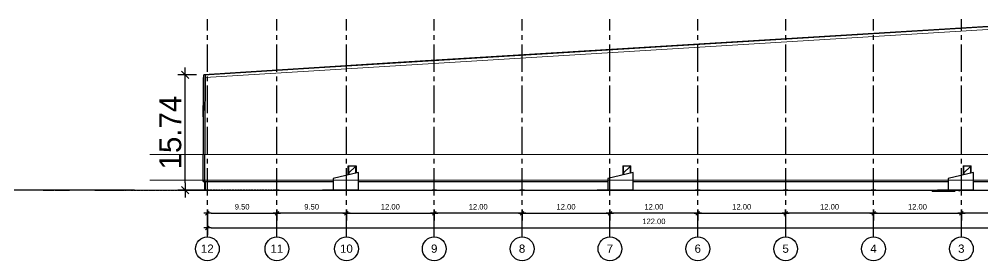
# Model space of a CAD drawing. Extents: x 692141 to 693595, y 1492301 to 1494225.
# Drawn here: x 692284 to 692415.6, y 1492521.3 to 1492554.2 of the extents above; entities that cross this region are included whole.
import ezdxf

# ---------------------------------------------------------------- set-up
doc = ezdxf.new("R2010")
doc.units = 0
doc.header["$MEASUREMENT"] = 0
for name, pattern in [('CENTER2', [1.125, 0.75, -0.125, 0.125, -0.125]), ('Centre', [7937.5, 1587.5, -1190.625, 3968.75, -1190.625]), ('Dash', [8250, 4500, -3750]), ('Grid Line', [5556.25, 3175, -793.75, 793.75, -793.75]), ('IMPORT-HIDDEN', [375, 250, -125])]:
    doc.linetypes.add(name, pattern=pattern)
for name, color, linetype in [('A-_ROAD----_E-', 1, 'Continuous'), ('A-COLUMN', 3, 'Continuous'), ('A-dimension', 1, 'Continuous'), ('A-DOOR', 2, 'Continuous'), ('A-Stair', 9, 'Continuous'), ('A-WALL', 2, 'Continuous'), ('AREA', 8, 'Continuous'), ('Arrow dim', 2, 'Continuous'), ('Arrow dim2', 1, 'Continuous'), ('Green', 72, 'Continuous'), ('Grid', 8, 'CENTER2'), ('Layer1', 1, 'Continuous'), ('Layer9', 9, 'Continuous')]:
    doc.layers.add(name, color=color, linetype=linetype)
for name, color, linetype, lineweight in [('A-DOOR-FRAM', 31, 'Continuous', 5), ('A-DOOR-HDLN', 31, 'Dash', 9), ('A-FLOR-LEVL', 8, 'Grid Line', 5), ('A-ROOF', 132, 'Continuous', 5), ('C-TOPO', 7, 'Continuous', 5), ('HAVI-MODEL_dwg', 8, 'Continuous', 9), ('S-GRID-IDEN', 1, 'Continuous', 25)]:
    doc.layers.add(name, color=color, linetype=linetype, lineweight=lineweight)
doc.styles.add('Arial_1', font='arial.ttf', dxfattribs={"height": 1125})
doc.styles.add('MASTER', font='CordiaUPC.ttf')
doc.dimstyles.new('1000-AA', dxfattribs={"dimtxt": 1.5, "dimasz": 1, "dimexe": 1, "dimexo": 1, "dimgap": 0.5, "dimtad": 1, "dimzin": 0, "dimdsep": 46, "dimtxsty": 'MASTER', "dimblk": 'J-02', "dimcen": 0.09, "dimdle": 1, "dimclrd": 1, "dimclre": 8, "dimclrt": 3, "dimadec": 0, "dimazin": 0, "dimtfac": 1, "dimtix": 1, "dimtmove": 2, "dimatfit": 3, "dimldrblk": 'DOT', "dimfxl": 1, "dimtolj": 1, "dimtzin": 0, "dimarcsym": 0})

# ---------------------------------------------------------------- blocks, each defined once
blk = doc.blocks.new('HAVI-MODEL_dwg_PH2-345438-ELEVATION 4')
at = {"layer": 'A-COLUMN'}
for p, q in [((-43307, 0), (-43907, 0)), ((-33807, 0), (-34407, 0)), ((-12307, 0), (-12907, 0)), ((-307, 0), (-907, 0)), ((23693, 0), (23093, 0)), ((35693, 0), (35093, 0)), ((47693, 0), (47093, 0)), ((78593, 0), (78093, 0)), ((78588, 0), (78593, 0)), ((78593, 0), (78588, 0)), ((78588, 0), (78593, 0)), ((78593, 0), (78588, 0)), ((78588, 0), (78593, 0)), ((78593, 0), (78588, 0)), ((78588, 0), (78593, 0)), ((78593, 0), (78588, 0)), ((78588, 0), (78593, 0)), ((78593, 0), (78588, 0)), ((78588, 0), (78593, 0)), ((78593, 0), (78588, 0)), ((78588, 0), (78593, 0)), ((78593, 0), (78588, 0)), ((78588, 0), (78593, 0)), ((78593, 0), (78588, 0)), ((78588, 0), (78593, 0)), ((78593, 0), (78588, 0)), ((78588, 0), (78593, 0)), ((78593, 0), (78588, 0)), ((78588, 0), (78593, 0)), ((78593, 0), (78588, 0)), ((78588, 0), (78593, 0))]:
    blk.add_line(p, q, dxfattribs=at)
at = {"layer": 'A-Stair'}
for p, q in [((-45507, 0), (-43907, 0)), ((-45507, 0), (-43907, 0)), ((-45507, 0), (-43907, 0)), ((-45507, 0), (-43907, 0)), ((-45507, 0), (-43907, 0)), ((-43907, 0), (-45507, 0)), ((-45507, 0), (-43907, 0)), ((-45407, 0), (-43907, 0)), ((-45407, 0), (-43907, 0)), ((-45407, 0), (-43907, 0)), ((-45407, 0), (-43907, 0)), ((-45407, 0), (-43907, 0)), ((-43907, 0), (-45407, 0)), ((-45407, 0), (-43907, 0)), ((-45407, 0), (-43907, 0)), ((-45407, 0), (-43907, 0)), ((-45407, 0), (-43907, 0)), ((-45407, 0), (-43907, 0)), ((-45407, 0), (-43907, 0)), ((-43907, 0), (-45407, 0)), ((-45407, 0), (-43907, 0)), ((-26407, 0), (-27557, 0)), ((-27557, 0), (-26407, 0)), ((11093, 0), (9943, 0)), ((9943, 0), (11093, 0)), ((57593, 0), (56443, 0)), ((56443, 0), (57593, 0)), ((78820, 0), (78693, 0)), ((78820, 0), (78693, 0)), ((78820, 0), (78693, 0)), ((78820, 0), (78693, 0)), ((78820, 0), (78693, 0)), ((78693, 0), (78820, 0)), ((78820, 0), (78693, 0)), ((78820, 0), (78693, 0)), ((78820, 0), (78693, 0)), ((78820, 0), (78693, 0)), ((78820, 0), (78693, 0)), ((78820, 0), (78693, 0)), ((78693, 0), (78820, 0)), ((78820, 0), (78693, 0)), ((78820, 0), (78693, 0)), ((78820, 0), (78693, 0)), ((78820, 0), (78693, 0)), ((78820, 0), (78693, 0)), ((78820, 0), (78693, 0)), ((78693, 0), (78820, 0)), ((78820, 0), (78693, 0))]:
    blk.add_line(p, q, dxfattribs=at)
at = {"layer": 'A-Stair', "flags": 128}
blk.add_lwpolyline([(-43907, 0), (-45507, 0)], close=True, dxfattribs=at)
at = {"layer": 'A-WALL', "color": 7}
for p, q in [((-45407, 0), (-45507, 0)), ((-45507, 0), (-45407, 0)), ((-43907, 0), (-45507, 0)), ((-45507, 0), (-43907, 0)), ((-45407, 0), (-45507, 0)), ((-45507, 0), (-45407, 0)), ((-43907, 0), (-45507, 0)), ((-45507, 0), (-43907, 0)), ((-43307, 0), (-34407, 0)), ((-33807, 0), (-26407, 0)), ((-27857, 0), (-26407, 0)), ((-22957, 0), (-27857, 0)), ((-22957, 0), (-23057, 0)), ((-22957, 0), (-12907, 0)), ((-12307, 0), (-907, 0)), ((-307, 0), (11093, 0)), ((9643, 0), (11093, 0)), ((14543, 0), (9643, 0)), ((14543, 0), (14443, 0)), ((14543, 0), (23093, 0)), ((23693, 0), (35093, 0)), ((35693, 0), (47093, 0)), ((47693, 0), (57593, 0)), ((56143, 0), (57593, 0)), ((61043, 0), (56143, 0)), ((61043, 0), (60943, 0)), ((61043, 0), (78093, 0)), ((78693, 0), (80293, 0)), ((78820, 0), (78693, 0)), ((78693, 0), (78820, 0)), ((78820, 0), (78693, 0)), ((78693, 0), (78820, 0)), ((78820, 0), (78693, 0)), ((80193, 0), (80293, 0))]:
    blk.add_line(p, q, dxfattribs=at)
at = {"layer": 'Layer1'}
for p, q in [((-43907, 0), (-44907, 0)), ((-44907, 0), (-43907, 0)), ((-44907, 0), (-43907, 0)), ((-44907, 0), (-43907, 0)), ((-43907, 0), (-44907, 0)), ((-44907, 0), (-43907, 0)), ((-43907, 0), (-44907, 0)), ((-44907, 0), (-43907, 0)), ((-43907, 0), (-44907, 0)), ((78593, 0), (78588, 0)), ((78588, 0), (78593, 0)), ((78588, 0), (78593, 0)), ((78593, 0), (78588, 0)), ((78821, 0), (78693, 0)), ((78693, 0), (78821, 0)), ((78693, 0), (78821, 0)), ((78820, 0), (78693, 0)), ((78693, 0), (78820, 0)), ((78820, 0), (78693, 0)), ((78693, 0), (78820, 0)), ((78820, 0), (78693, 0)), ((78693, 0), (78820, 0))]:
    blk.add_line(p, q, dxfattribs=at)
at = {"layer": 'Layer9', "flags": 128}
blk.add_lwpolyline([(-44346, 0), (-44657, 0), (-44967, 0)], dxfattribs=at)
blk.add_lwpolyline([(-44346, 0), (-44657, 0), (-44967, 0)], dxfattribs=at)
blk.add_lwpolyline([(-44346, 0), (-44657, 0), (-44967, 0)], dxfattribs=at)
blk = doc.blocks.new('HAVI-MODEL_dwg_J-01-345439-ELEVATION 4')
at = {"layer": 'Arrow dim'}
blk.add_line((-57961, 0), (-57961, 0), dxfattribs=at)
at = {"layer": 'Arrow dim2'}
blk.add_line((-56961, 0), (-58961, 0), dxfattribs=at)
blk = doc.blocks.new('HAVI-MODEL_dwg_J-01-345440-ELEVATION 4')
at = {"layer": 'Arrow dim'}
blk.add_line((-57961, 0), (-57961, 0), dxfattribs=at)
at = {"layer": 'Arrow dim2'}
blk.add_line((-58961, 0), (-56961, 0), dxfattribs=at)
blk = doc.blocks.new('HAVI-MODEL_dwg_J-01-345441-ELEVATION 4')
at = {"layer": 'Arrow dim'}
blk.add_line((-57961, 0), (-57961, 0), dxfattribs=at)
at = {"layer": 'Arrow dim2'}
blk.add_line((-56961, 0), (-58961, 0), dxfattribs=at)
blk = doc.blocks.new('HAVI-MODEL_dwg_J-01-345442-ELEVATION 4')
at = {"layer": 'Arrow dim'}
blk.add_line((-57961, 0), (-57961, 0), dxfattribs=at)
at = {"layer": 'Arrow dim2'}
blk.add_line((-58961, 0), (-56961, 0), dxfattribs=at)
blk = doc.blocks.new('HAVI-MODEL_dwg_J-01-345443-ELEVATION 4')
at = {"layer": 'Arrow dim'}
blk.add_line((-57961, 0), (-57961, 0), dxfattribs=at)
at = {"layer": 'Arrow dim2'}
blk.add_line((-56961, 0), (-58961, 0), dxfattribs=at)
blk = doc.blocks.new('HAVI-MODEL_dwg_J-01-345444-ELEVATION 4')
at = {"layer": 'Arrow dim'}
blk.add_line((-57961, 0), (-57961, 0), dxfattribs=at)
at = {"layer": 'Arrow dim2'}
blk.add_line((-58961, 0), (-56961, 0), dxfattribs=at)
blk = doc.blocks.new('HAVI-MODEL_dwg_J-01-345445-ELEVATION 4')
at = {"layer": 'Arrow dim'}
blk.add_line((-57961, 0), (-57961, 0), dxfattribs=at)
at = {"layer": 'Arrow dim2'}
blk.add_line((-56961, 0), (-58961, 0), dxfattribs=at)
blk = doc.blocks.new('HAVI-MODEL_dwg_J-01-345446-ELEVATION 4')
at = {"layer": 'Arrow dim'}
blk.add_line((-57961, 0), (-57961, 0), dxfattribs=at)
at = {"layer": 'Arrow dim2'}
blk.add_line((-58961, 0), (-56961, 0), dxfattribs=at)
blk = doc.blocks.new('HAVI-MODEL_dwg_J-01-345447-ELEVATION 4')
at = {"layer": 'Arrow dim'}
blk.add_line((-57961, 0), (-57961, 0), dxfattribs=at)
at = {"layer": 'Arrow dim2'}
blk.add_line((-56961, 0), (-58961, 0), dxfattribs=at)
blk = doc.blocks.new('HAVI-MODEL_dwg_J-01-345448-ELEVATION 4')
at = {"layer": 'Arrow dim'}
blk.add_line((-57961, 0), (-57961, 0), dxfattribs=at)
at = {"layer": 'Arrow dim2'}
blk.add_line((-58961, 0), (-56961, 0), dxfattribs=at)
blk = doc.blocks.new('HAVI-MODEL_dwg_J-01-345449-ELEVATION 4')
at = {"layer": 'Arrow dim'}
blk.add_line((-57961, 0), (-57961, 0), dxfattribs=at)
at = {"layer": 'Arrow dim2'}
blk.add_line((-56961, 0), (-58961, 0), dxfattribs=at)
blk = doc.blocks.new('HAVI-MODEL_dwg_J-01-345450-ELEVATION 4')
at = {"layer": 'Arrow dim'}
blk.add_line((-57961, 0), (-57961, 0), dxfattribs=at)
at = {"layer": 'Arrow dim2'}
blk.add_line((-58961, 0), (-56961, 0), dxfattribs=at)
blk = doc.blocks.new('HAVI-MODEL_dwg_J-01-345451-ELEVATION 4')
at = {"layer": 'Arrow dim'}
blk.add_line((-57961, 0), (-57961, 0), dxfattribs=at)
at = {"layer": 'Arrow dim2'}
blk.add_line((-56961, 0), (-58961, 0), dxfattribs=at)
blk = doc.blocks.new('HAVI-MODEL_dwg_J-01-345452-ELEVATION 4')
at = {"layer": 'Arrow dim'}
blk.add_line((-57961, 0), (-57961, 0), dxfattribs=at)
at = {"layer": 'Arrow dim2'}
blk.add_line((-58961, 0), (-56961, 0), dxfattribs=at)
blk = doc.blocks.new('HAVI-MODEL_dwg_J-01-345453-ELEVATION 4')
at = {"layer": 'Arrow dim'}
blk.add_line((-57961, 0), (-57961, 0), dxfattribs=at)
at = {"layer": 'Arrow dim2'}
blk.add_line((-56961, 0), (-58961, 0), dxfattribs=at)
blk = doc.blocks.new('HAVI-MODEL_dwg_J-01-345454-ELEVATION 4')
at = {"layer": 'Arrow dim'}
blk.add_line((-57961, 0), (-57961, 0), dxfattribs=at)
at = {"layer": 'Arrow dim2'}
blk.add_line((-58961, 0), (-56961, 0), dxfattribs=at)
blk = doc.blocks.new('HAVI-MODEL_dwg_J-01-345455-ELEVATION 4')
at = {"layer": 'Arrow dim'}
blk.add_line((-57961, 0), (-57961, 0), dxfattribs=at)
at = {"layer": 'Arrow dim2'}
blk.add_line((-56961, 0), (-58961, 0), dxfattribs=at)
blk = doc.blocks.new('HAVI-MODEL_dwg_J-01-345456-ELEVATION 4')
at = {"layer": 'Arrow dim'}
blk.add_line((-57961, 0), (-57961, 0), dxfattribs=at)
at = {"layer": 'Arrow dim2'}
blk.add_line((-58961, 0), (-56961, 0), dxfattribs=at)
blk = doc.blocks.new('HAVI-MODEL_dwg_J-01-345457-ELEVATION 4')
at = {"layer": 'Arrow dim'}
blk.add_line((-57961, 0), (-57961, 0), dxfattribs=at)
at = {"layer": 'Arrow dim2'}
blk.add_line((-56961, 0), (-58961, 0), dxfattribs=at)
blk = doc.blocks.new('HAVI-MODEL_dwg_J-01-345458-ELEVATION 4')
at = {"layer": 'Arrow dim'}
blk.add_line((-57961, 0), (-57961, 0), dxfattribs=at)
at = {"layer": 'Arrow dim2'}
blk.add_line((-58961, 0), (-56961, 0), dxfattribs=at)
blk = doc.blocks.new('HAVI-MODEL_dwg_J-01-345459-ELEVATION 4')
at = {"layer": 'Arrow dim'}
blk.add_line((-57961, 0), (-57961, 0), dxfattribs=at)
at = {"layer": 'Arrow dim2'}
blk.add_line((-56961, 0), (-58961, 0), dxfattribs=at)
blk = doc.blocks.new('HAVI-MODEL_dwg_J-01-345460-ELEVATION 4')
at = {"layer": 'Arrow dim'}
blk.add_line((-57961, 0), (-57961, 0), dxfattribs=at)
at = {"layer": 'Arrow dim2'}
blk.add_line((-58961, 0), (-56961, 0), dxfattribs=at)
blk = doc.blocks.new('HAVI-MODEL_dwg_J-01-345461-ELEVATION 4')
at = {"layer": 'Arrow dim'}
blk.add_line((-63459, 0), (-63459, 0), dxfattribs=at)
at = {"layer": 'Arrow dim2'}
blk.add_line((-62459, 0), (-64459, 0), dxfattribs=at)
blk = doc.blocks.new('HAVI-MODEL_dwg_J-01-345462-ELEVATION 4')
at = {"layer": 'Arrow dim'}
blk.add_line((-63459, 0), (-63459, 0), dxfattribs=at)
at = {"layer": 'Arrow dim2'}
blk.add_line((-64459, 0), (-62459, 0), dxfattribs=at)
blk = doc.blocks.new('HAVI-MODEL_dwg_J-01-345463-ELEVATION 4')
at = {"layer": 'Arrow dim'}
for p, q in [((78595, 0), (78590, 0)), ((78590, 0), (78595, 0))]:
    blk.add_line(p, q, dxfattribs=at)
at = {"layer": 'Arrow dim2'}
for p, q in [((78588, 0), (78593, 0)), ((78693, 0), (78820, 0))]:
    blk.add_line(p, q, dxfattribs=at)
blk = doc.blocks.new('HAVI-MODEL_dwg_J-01-345465-ELEVATION 4')
at = {"layer": 'Arrow dim'}
for p, q in [((78595, 0), (78590, 0)), ((78590, 0), (78595, 0))]:
    blk.add_line(p, q, dxfattribs=at)
at = {"layer": 'Arrow dim2'}
for p, q in [((78588, 0), (78593, 0)), ((78693, 0), (78820, 0))]:
    blk.add_line(p, q, dxfattribs=at)
blk = doc.blocks.new('HAVI-MODEL_dwg_J-01-345466-ELEVATION 4')
at = {"layer": 'Arrow dim2'}
blk.add_line((-43957, 0), (-44607, 0), dxfattribs=at)
blk = doc.blocks.new('HAVI-MODEL_dwg_J-01-345485-ELEVATION 4')
at = {"layer": 'Arrow dim2'}
blk.add_line((-43957, 0), (-44607, 0), dxfattribs=at)
blk = doc.blocks.new('HAVI-MODEL_dwg_J-01-345487-ELEVATION 4')
at = {"layer": 'Arrow dim'}
blk.add_line((-57961, 0), (-57961, 0), dxfattribs=at)
at = {"layer": 'Arrow dim2'}
blk.add_line((-58961, 0), (-56961, 0), dxfattribs=at)
blk = doc.blocks.new('HAVI-MODEL_dwg_J-01-345488-ELEVATION 4')
at = {"layer": 'Arrow dim'}
blk.add_line((-57961, 0), (-57961, 0), dxfattribs=at)
at = {"layer": 'Arrow dim2'}
blk.add_line((-56961, 0), (-58961, 0), dxfattribs=at)
blk = doc.blocks.new('HAVI-MODEL_dwg-345431-ELEVATION 4')
at = {"layer": 'A-_ROAD----_E-'}
for p, q in [((-43958, 0), (-46007, 0)), ((-46007, 0), (-39707, 0)), ((-39707, 0), (74293, 0)), ((74293, 0), (80593, 0)), ((78596, 0), (78591, 0)), ((78818, 0), (78696, 0)), ((80593, 0), (80298, 0))]:
    blk.add_line(p, q, dxfattribs=at)
at = {"layer": 'A-dimension'}
for p, q in [((-59961, 0), (-64459, 0)), ((-60522, 0), (-64459, 0)), ((-55023, 0), (-58961, 0)), ((-55023, 0), (-58961, 0))]:
    blk.add_line(p, q, dxfattribs=at)
at = {"layer": 'A-dimension', "flags": 128}
blk.add_lwpolyline([(-58961, 0), (-55023, 0)], close=True, dxfattribs=at)
blk.add_lwpolyline([(-58961, 0), (-55023, 0)], close=True, dxfattribs=at)
blk.add_lwpolyline([(-58961, 0), (-55023, 0)], close=True, dxfattribs=at)
blk.add_lwpolyline([(-58961, 0), (-55023, 0)], close=True, dxfattribs=at)
blk.add_lwpolyline([(-58961, 0), (-55023, 0)], close=True, dxfattribs=at)
blk.add_lwpolyline([(-58961, 0), (-55023, 0)], close=True, dxfattribs=at)
blk.add_lwpolyline([(-58961, 0), (-55023, 0)], close=True, dxfattribs=at)
blk.add_lwpolyline([(-58961, 0), (-55023, 0)], close=True, dxfattribs=at)
blk.add_lwpolyline([(-58961, 0), (-55023, 0)], close=True, dxfattribs=at)
blk.add_lwpolyline([(-58961, 0), (-55023, 0)], close=True, dxfattribs=at)
blk.add_lwpolyline([(-58961, 0), (-55023, 0), (-58961, 0)], dxfattribs=at)
at = {"layer": 'AREA', "linetype": 'IMPORT-HIDDEN'}
for p, q in [((-43957, 0), (-44107, 0)), ((-44107, 0), (-43907, 0)), ((-44107, 0), (-43907, 0)), ((-43907, 0), (-44107, 0)), ((-44107, 0), (-43907, 0)), ((-43907, 0), (-44107, 0)), ((-43907, 0), (-44107, 0)), ((-44107, 0), (-43907, 0)), ((-44107, 0), (-43907, 0)), ((-34357, 0), (-44107, 0)), ((-34357, 0), (-26407, 0)), ((-22957, 0), (11093, 0)), ((14543, 0), (57593, 0)), ((61043, 0), (78593, 0)), ((78593, 0), (78588, 0)), ((78693, 0), (78893, 0)), ((78820, 0), (78693, 0))]:
    blk.add_line(p, q, dxfattribs=at)
at = {"layer": 'Grid'}
for p, q in [((-55461, 0), (-43907, 0)), ((-54023, 0), (-43907, 0)), ((-54023, 0), (-43907, 0)), ((-54023, 0), (-43907, 0)), ((-54023, 0), (-43907, 0)), ((-54023, 0), (-43907, 0)), ((-54023, 0), (-43907, 0)), ((-54023, 0), (-43907, 0)), ((-54023, 0), (-43907, 0)), ((-54023, 0), (-43907, 0)), ((-54023, 0), (-43907, 0)), ((-54023, 0), (-43957, 0)), ((-54023, 0), (-43907, 0)), ((78588, 0), (78593, 0)), ((78588, 0), (78593, 0)), ((78588, 0), (78593, 0)), ((78588, 0), (78593, 0)), ((78588, 0), (78593, 0)), ((78588, 0), (78593, 0)), ((78588, 0), (78593, 0)), ((78588, 0), (78593, 0)), ((78588, 0), (78593, 0)), ((78588, 0), (78593, 0)), ((78588, 0), (78593, 0)), ((78693, 0), (93060, 0)), ((78693, 0), (93060, 0)), ((78693, 0), (78820, 0)), ((78693, 0), (78820, 0)), ((78693, 0), (78820, 0)), ((78693, 0), (78820, 0)), ((78693, 0), (78820, 0)), ((78693, 0), (78820, 0)), ((78693, 0), (78820, 0)), ((78693, 0), (78820, 0)), ((78693, 0), (93060, 0)), ((80293, 0), (93060, 0)), ((80293, 0), (93060, 0)), ((80293, 0), (93060, 0)), ((80293, 0), (93060, 0)), ((80293, 0), (93060, 0)), ((80293, 0), (93060, 0)), ((80293, 0), (93060, 0)), ((80293, 0), (93060, 0))]:
    blk.add_line(p, q, dxfattribs=at)
at = {"layer": 'Layer1'}
for p, q in [((-68325, 0), (-68325, 0)), ((-68325, 0), (-68325, 0)), ((-68325, 0), (-68325, 0)), ((-68325, 0), (-68325, 0)), ((-68325, 0), (-68325, 0)), ((-68325, 0), (-68325, 0)), ((-68325, 0), (-68325, 0)), ((-68325, 0), (-68325, 0)), ((-68325, 0), (-68325, 0)), ((-68325, 0), (-68325, 0)), ((-68325, 0), (-68325, 0)), ((-68325, 0), (-68325, 0)), ((-68325, 0), (-68325, 0)), ((-66021, 0), (-64594, 0)), ((-66021, 0), (-64594, 0)), ((-66021, 0), (-64594, 0)), ((-66021, 0), (-64594, 0)), ((-66021, 0), (-64594, 0)), ((-66021, 0), (-64594, 0)), ((-66021, 0), (-64594, 0)), ((-66021, 0), (-64594, 0)), ((-66021, 0), (-64594, 0)), ((-66021, 0), (-64594, 0)), ((-66021, 0), (-64594, 0)), ((-66021, 0), (-64594, 0)), ((-66021, 0), (-64594, 0)), ((-43958, 0), (-43957, 0)), ((78589, 0), (78594, 0)), ((78594, 0), (78589, 0)), ((78693, 0), (78821, 0)), ((78821, 0), (78694, 0)), ((80294, 0), (80298, 0))]:
    blk.add_line(p, q, dxfattribs=at)
for name in ['HAVI-MODEL_dwg_J-01-345461-ELEVATION 4', 'HAVI-MODEL_dwg_J-01-345462-ELEVATION 4', 'HAVI-MODEL_dwg_J-01-345439-ELEVATION 4', 'HAVI-MODEL_dwg_J-01-345440-ELEVATION 4', 'HAVI-MODEL_dwg_J-01-345441-ELEVATION 4', 'HAVI-MODEL_dwg_J-01-345442-ELEVATION 4', 'HAVI-MODEL_dwg_J-01-345443-ELEVATION 4', 'HAVI-MODEL_dwg_J-01-345444-ELEVATION 4', 'HAVI-MODEL_dwg_J-01-345445-ELEVATION 4', 'HAVI-MODEL_dwg_J-01-345446-ELEVATION 4', 'HAVI-MODEL_dwg_J-01-345447-ELEVATION 4', 'HAVI-MODEL_dwg_J-01-345448-ELEVATION 4', 'HAVI-MODEL_dwg_J-01-345449-ELEVATION 4', 'HAVI-MODEL_dwg_J-01-345450-ELEVATION 4', 'HAVI-MODEL_dwg_J-01-345451-ELEVATION 4', 'HAVI-MODEL_dwg_J-01-345452-ELEVATION 4', 'HAVI-MODEL_dwg_J-01-345453-ELEVATION 4', 'HAVI-MODEL_dwg_J-01-345454-ELEVATION 4', 'HAVI-MODEL_dwg_J-01-345455-ELEVATION 4', 'HAVI-MODEL_dwg_J-01-345456-ELEVATION 4', 'HAVI-MODEL_dwg_J-01-345457-ELEVATION 4', 'HAVI-MODEL_dwg_J-01-345458-ELEVATION 4', 'HAVI-MODEL_dwg_J-01-345459-ELEVATION 4', 'HAVI-MODEL_dwg_J-01-345460-ELEVATION 4', 'HAVI-MODEL_dwg_J-01-345487-ELEVATION 4', 'HAVI-MODEL_dwg_J-01-345488-ELEVATION 4', 'HAVI-MODEL_dwg_PH2-345438-ELEVATION 4', 'HAVI-MODEL_dwg_J-01-345466-ELEVATION 4', 'HAVI-MODEL_dwg_J-01-345485-ELEVATION 4', 'HAVI-MODEL_dwg_J-01-345463-ELEVATION 4', 'HAVI-MODEL_dwg_J-01-345465-ELEVATION 4']:
    blk.add_blockref(name, (0, 0))
blk = doc.blocks.new('Ramp - Ramp-372337-ELEVATION 4')
at = {"layer": 'A-FLOR-LEVL'}
for p, q in [((55393, 0), (55393, -150)), ((59093, -150), (59093, 0)), ((55393, -150), (59093, -150))]:
    blk.add_line(p, q, dxfattribs=at)
blk = doc.blocks.new('TBP_Fire Door_Swing_Single - D5_W1100 H2400 FD100-384985-ELEVATION 4')
at = {"layer": 'A-DOOR'}
for p, q in [((-23313, 3300), (-24313, 3300)), ((-24313, 3300), (-24313, 2093)), ((-23313, 2328), (-23313, 3300))]:
    blk.add_line(p, q, dxfattribs=at)
at = {"layer": 'A-DOOR-FRAM'}
for p, q in [((-23263, 3350), (-24363, 3350)), ((-24363, 3350), (-24363, 2081)), ((-24313, 2093), (-24313, 3300)), ((-24313, 3300), (-23313, 3300)), ((-23313, 3300), (-23313, 2328)), ((-23263, 2340), (-23263, 3350))]:
    blk.add_line(p, q, dxfattribs=at)
at = {"layer": 'A-DOOR-HDLN'}
for q in [(-23313, 3300), (-24129, 2136)]:
    blk.add_line((-24313, 2325), q, dxfattribs=at)
blk = doc.blocks.new('Grid - M_Grid Head - Circle-24584-ELEVATION 4')
at = {"layer": 'S-GRID-IDEN'}
blk.add_circle((78393, -7979), 1625, dxfattribs=at)
blk = doc.blocks.new('J-02')
at = {"layer": 'Arrow dim'}
blk.add_line((-0.5, -0.5), (0.5, 0.5), dxfattribs=at)
at = {"layer": 'Arrow dim2'}
for p, q in [((-1, 0), (1, 0)), ((0, -1), (0, 1))]:
    blk.add_line(p, q, dxfattribs=at)
blk = doc.blocks.new('*D417')
at = {"layer": 'A-dimension', "color": 8, "lineweight": -2, "transparency": 16777216}
for p, q in [((692309.7, 1492528.06), (692309.7, 1492526.73)), ((692319.2, 1492528.06), (692319.2, 1492526.73))]:
    blk.add_line(p, q, dxfattribs=at)
at = {"layer": 'A-dimension', "color": 1, "lineweight": -2, "transparency": 16777216}
blk.add_line((692310.2, 1492527.73), (692318.7, 1492527.73), dxfattribs=at)
at = {"layer": 'Defpoints', "color": 0, "transparency": 16777216}
for p in [(692309.7, 1492529.06), (692319.2, 1492529.06), (692319.2, 1492527.73)]:
    blk.add_point(p, dxfattribs=at)
at = {"layer": 'A-dimension', "color": 1, "lineweight": -2, "transparency": 16777216, "xscale": 0.5, "yscale": 0.5, "zscale": 0.5, "rotation": 180}
blk.add_blockref('J-02', (692309.7, 1492527.73), dxfattribs=at)
at = {"layer": 'A-dimension', "color": 1, "lineweight": -2, "transparency": 16777216, "xscale": 0.5, "yscale": 0.5, "zscale": 0.5}
blk.add_blockref('J-02', (692319.2, 1492527.73), dxfattribs=at)
at = {"layer": 'A-dimension', "color": 3, "transparency": 16777216, "insert": (692314.45, 1492528.61), "char_height": 0.75, "attachment_point": 5, "style": 'MASTER'}
blk.add_mtext('\\A1;9.50', dxfattribs=at)
blk = doc.blocks.new('_Dot')
at = {"color": 0, "linetype": 'ByBlock', "lineweight": -2}
blk.add_line((-0.5, 0), (-1, 0), dxfattribs=at)
at = {"color": 0, "linetype": 'ByBlock', "const_width": 0.5}
blk.add_lwpolyline([(-0.25, 0, 1), (0.25, 0, 1)], format="xyb", close=True, dxfattribs=at)
blk = doc.blocks.new('*D418')
at = {"layer": 'A-dimension', "color": 8, "lineweight": -2, "transparency": 16777216}
for p, q in [((692319.2, 1492528.06), (692319.2, 1492526.73)), ((692328.7, 1492528.06), (692328.7, 1492526.73))]:
    blk.add_line(p, q, dxfattribs=at)
at = {"layer": 'A-dimension', "color": 1, "lineweight": -2, "transparency": 16777216}
blk.add_line((692328.2, 1492527.73), (692319.7, 1492527.73), dxfattribs=at)
at = {"layer": 'Defpoints', "color": 0, "transparency": 16777216}
for p in [(692319.2, 1492529.06), (692328.7, 1492529.06), (692319.2, 1492527.73)]:
    blk.add_point(p, dxfattribs=at)
at = {"layer": 'A-dimension', "color": 1, "lineweight": -2, "transparency": 16777216, "xscale": 0.5, "yscale": 0.5, "zscale": 0.5, "rotation": 180}
blk.add_blockref('J-02', (692319.2, 1492527.73), dxfattribs=at)
at = {"layer": 'A-dimension', "color": 1, "lineweight": -2, "transparency": 16777216, "xscale": 0.5, "yscale": 0.5, "zscale": 0.5}
blk.add_blockref('J-02', (692328.7, 1492527.73), dxfattribs=at)
at = {"layer": 'A-dimension', "color": 3, "transparency": 16777216, "insert": (692323.95, 1492528.61), "char_height": 0.75, "attachment_point": 5, "style": 'MASTER'}
blk.add_mtext('\\A1;9.50', dxfattribs=at)
blk = doc.blocks.new('*D419')
at = {"layer": 'A-dimension', "color": 8, "lineweight": -2, "transparency": 16777216}
for p, q in [((692328.7, 1492528.06), (692328.7, 1492526.73)), ((692340.7, 1492528.06), (692340.7, 1492526.73))]:
    blk.add_line(p, q, dxfattribs=at)
at = {"layer": 'A-dimension', "color": 1, "lineweight": -2, "transparency": 16777216}
blk.add_line((692329.2, 1492527.73), (692340.2, 1492527.73), dxfattribs=at)
at = {"layer": 'Defpoints', "color": 0, "transparency": 16777216}
for p in [(692328.7, 1492529.06), (692340.7, 1492529.06), (692340.7, 1492527.73)]:
    blk.add_point(p, dxfattribs=at)
at = {"layer": 'A-dimension', "color": 1, "lineweight": -2, "transparency": 16777216, "xscale": 0.5, "yscale": 0.5, "zscale": 0.5, "rotation": 180}
blk.add_blockref('J-02', (692328.7, 1492527.73), dxfattribs=at)
at = {"layer": 'A-dimension', "color": 1, "lineweight": -2, "transparency": 16777216, "xscale": 0.5, "yscale": 0.5, "zscale": 0.5}
blk.add_blockref('J-02', (692340.7, 1492527.73), dxfattribs=at)
at = {"layer": 'A-dimension', "color": 3, "transparency": 16777216, "insert": (692334.7, 1492528.61), "char_height": 0.75, "attachment_point": 5, "style": 'MASTER'}
blk.add_mtext('\\A1;12.00', dxfattribs=at)
blk = doc.blocks.new('*D420')
at = {"layer": 'A-dimension', "color": 8, "lineweight": -2, "transparency": 16777216}
for p, q in [((692340.7, 1492528.06), (692340.7, 1492526.73)), ((692352.7, 1492528.06), (692352.7, 1492526.73))]:
    blk.add_line(p, q, dxfattribs=at)
at = {"layer": 'A-dimension', "color": 1, "lineweight": -2, "transparency": 16777216}
blk.add_line((692352.2, 1492527.73), (692341.2, 1492527.73), dxfattribs=at)
at = {"layer": 'Defpoints', "color": 0, "transparency": 16777216}
for p in [(692340.7, 1492529.06), (692352.7, 1492529.06), (692340.7, 1492527.73)]:
    blk.add_point(p, dxfattribs=at)
at = {"layer": 'A-dimension', "color": 1, "lineweight": -2, "transparency": 16777216, "xscale": 0.5, "yscale": 0.5, "zscale": 0.5, "rotation": 180}
blk.add_blockref('J-02', (692340.7, 1492527.73), dxfattribs=at)
at = {"layer": 'A-dimension', "color": 1, "lineweight": -2, "transparency": 16777216, "xscale": 0.5, "yscale": 0.5, "zscale": 0.5}
blk.add_blockref('J-02', (692352.7, 1492527.73), dxfattribs=at)
at = {"layer": 'A-dimension', "color": 3, "transparency": 16777216, "insert": (692346.7, 1492528.61), "char_height": 0.75, "attachment_point": 5, "style": 'MASTER'}
blk.add_mtext('\\A1;12.00', dxfattribs=at)
blk = doc.blocks.new('*D421')
at = {"layer": 'A-dimension', "color": 8, "lineweight": -2, "transparency": 16777216}
for p, q in [((692352.7, 1492528.06), (692352.7, 1492526.73)), ((692364.7, 1492528.06), (692364.7, 1492526.73))]:
    blk.add_line(p, q, dxfattribs=at)
at = {"layer": 'A-dimension', "color": 1, "lineweight": -2, "transparency": 16777216}
blk.add_line((692353.2, 1492527.73), (692364.2, 1492527.73), dxfattribs=at)
at = {"layer": 'Defpoints', "color": 0, "transparency": 16777216}
for p in [(692352.7, 1492529.06), (692364.7, 1492529.06), (692364.7, 1492527.73)]:
    blk.add_point(p, dxfattribs=at)
at = {"layer": 'A-dimension', "color": 1, "lineweight": -2, "transparency": 16777216, "xscale": 0.5, "yscale": 0.5, "zscale": 0.5, "rotation": 180}
blk.add_blockref('J-02', (692352.7, 1492527.73), dxfattribs=at)
at = {"layer": 'A-dimension', "color": 1, "lineweight": -2, "transparency": 16777216, "xscale": 0.5, "yscale": 0.5, "zscale": 0.5}
blk.add_blockref('J-02', (692364.7, 1492527.73), dxfattribs=at)
at = {"layer": 'A-dimension', "color": 3, "transparency": 16777216, "insert": (692358.7, 1492528.61), "char_height": 0.75, "attachment_point": 5, "style": 'MASTER'}
blk.add_mtext('\\A1;12.00', dxfattribs=at)
blk = doc.blocks.new('*D422')
at = {"layer": 'A-dimension', "color": 8, "lineweight": -2, "transparency": 16777216}
for p, q in [((692364.7, 1492528.06), (692364.7, 1492526.73)), ((692376.7, 1492528.06), (692376.7, 1492526.73))]:
    blk.add_line(p, q, dxfattribs=at)
at = {"layer": 'A-dimension', "color": 1, "lineweight": -2, "transparency": 16777216}
blk.add_line((692376.2, 1492527.73), (692365.2, 1492527.73), dxfattribs=at)
at = {"layer": 'Defpoints', "color": 0, "transparency": 16777216}
for p in [(692364.7, 1492529.06), (692376.7, 1492529.06), (692364.7, 1492527.73)]:
    blk.add_point(p, dxfattribs=at)
at = {"layer": 'A-dimension', "color": 1, "lineweight": -2, "transparency": 16777216, "xscale": 0.5, "yscale": 0.5, "zscale": 0.5, "rotation": 180}
blk.add_blockref('J-02', (692364.7, 1492527.73), dxfattribs=at)
at = {"layer": 'A-dimension', "color": 1, "lineweight": -2, "transparency": 16777216, "xscale": 0.5, "yscale": 0.5, "zscale": 0.5}
blk.add_blockref('J-02', (692376.7, 1492527.73), dxfattribs=at)
at = {"layer": 'A-dimension', "color": 3, "transparency": 16777216, "insert": (692370.7, 1492528.61), "char_height": 0.75, "attachment_point": 5, "style": 'MASTER'}
blk.add_mtext('\\A1;12.00', dxfattribs=at)
blk = doc.blocks.new('*D423')
at = {"layer": 'A-dimension', "color": 8, "lineweight": -2, "transparency": 16777216}
for p, q in [((692376.7, 1492528.06), (692376.7, 1492526.73)), ((692388.7, 1492528.06), (692388.7, 1492526.73))]:
    blk.add_line(p, q, dxfattribs=at)
at = {"layer": 'A-dimension', "color": 1, "lineweight": -2, "transparency": 16777216}
blk.add_line((692377.2, 1492527.73), (692388.2, 1492527.73), dxfattribs=at)
at = {"layer": 'Defpoints', "color": 0, "transparency": 16777216}
for p in [(692376.7, 1492529.06), (692388.7, 1492529.06), (692388.7, 1492527.73)]:
    blk.add_point(p, dxfattribs=at)
at = {"layer": 'A-dimension', "color": 1, "lineweight": -2, "transparency": 16777216, "xscale": 0.5, "yscale": 0.5, "zscale": 0.5, "rotation": 180}
blk.add_blockref('J-02', (692376.7, 1492527.73), dxfattribs=at)
at = {"layer": 'A-dimension', "color": 1, "lineweight": -2, "transparency": 16777216, "xscale": 0.5, "yscale": 0.5, "zscale": 0.5}
blk.add_blockref('J-02', (692388.7, 1492527.73), dxfattribs=at)
at = {"layer": 'A-dimension', "color": 3, "transparency": 16777216, "insert": (692382.7, 1492528.61), "char_height": 0.75, "attachment_point": 5, "style": 'MASTER'}
blk.add_mtext('\\A1;12.00', dxfattribs=at)
blk = doc.blocks.new('*D424')
at = {"layer": 'A-dimension', "color": 8, "lineweight": -2, "transparency": 16777216}
for p, q in [((692388.7, 1492528.06), (692388.7, 1492526.73)), ((692400.7, 1492528.06), (692400.7, 1492526.73))]:
    blk.add_line(p, q, dxfattribs=at)
at = {"layer": 'A-dimension', "color": 1, "lineweight": -2, "transparency": 16777216}
blk.add_line((692400.2, 1492527.73), (692389.2, 1492527.73), dxfattribs=at)
at = {"layer": 'Defpoints', "color": 0, "transparency": 16777216}
for p in [(692388.7, 1492529.06), (692400.7, 1492529.06), (692388.7, 1492527.73)]:
    blk.add_point(p, dxfattribs=at)
at = {"layer": 'A-dimension', "color": 1, "lineweight": -2, "transparency": 16777216, "xscale": 0.5, "yscale": 0.5, "zscale": 0.5, "rotation": 180}
blk.add_blockref('J-02', (692388.7, 1492527.73), dxfattribs=at)
at = {"layer": 'A-dimension', "color": 1, "lineweight": -2, "transparency": 16777216, "xscale": 0.5, "yscale": 0.5, "zscale": 0.5}
blk.add_blockref('J-02', (692400.7, 1492527.73), dxfattribs=at)
at = {"layer": 'A-dimension', "color": 3, "transparency": 16777216, "insert": (692394.7, 1492528.61), "char_height": 0.75, "attachment_point": 5, "style": 'MASTER'}
blk.add_mtext('\\A1;12.00', dxfattribs=at)
blk = doc.blocks.new('*D425')
at = {"layer": 'A-dimension', "color": 8, "lineweight": -2, "transparency": 16777216}
for p, q in [((692400.7, 1492528.06), (692400.7, 1492526.73)), ((692412.7, 1492528.06), (692412.7, 1492526.73))]:
    blk.add_line(p, q, dxfattribs=at)
at = {"layer": 'A-dimension', "color": 1, "lineweight": -2, "transparency": 16777216}
blk.add_line((692401.2, 1492527.73), (692412.2, 1492527.73), dxfattribs=at)
at = {"layer": 'Defpoints', "color": 0, "transparency": 16777216}
for p in [(692400.7, 1492529.06), (692412.7, 1492529.06), (692412.7, 1492527.73)]:
    blk.add_point(p, dxfattribs=at)
at = {"layer": 'A-dimension', "color": 1, "lineweight": -2, "transparency": 16777216, "xscale": 0.5, "yscale": 0.5, "zscale": 0.5, "rotation": 180}
blk.add_blockref('J-02', (692400.7, 1492527.73), dxfattribs=at)
at = {"layer": 'A-dimension', "color": 1, "lineweight": -2, "transparency": 16777216, "xscale": 0.5, "yscale": 0.5, "zscale": 0.5}
blk.add_blockref('J-02', (692412.7, 1492527.73), dxfattribs=at)
at = {"layer": 'A-dimension', "color": 3, "transparency": 16777216, "insert": (692406.7, 1492528.61), "char_height": 0.75, "attachment_point": 5, "style": 'MASTER'}
blk.add_mtext('\\A1;12.00', dxfattribs=at)
blk = doc.blocks.new('*D426')
at = {"layer": 'A-dimension', "color": 8, "lineweight": -2, "transparency": 16777216}
for p, q in [((692412.7, 1492528.06), (692412.7, 1492526.73)), ((692422.2, 1492528.06), (692422.2, 1492526.73))]:
    blk.add_line(p, q, dxfattribs=at)
at = {"layer": 'A-dimension', "color": 1, "lineweight": -2, "transparency": 16777216}
blk.add_line((692421.7, 1492527.73), (692413.2, 1492527.73), dxfattribs=at)
at = {"layer": 'Defpoints', "color": 0, "transparency": 16777216}
for p in [(692412.7, 1492529.06), (692422.2, 1492529.06), (692412.7, 1492527.73)]:
    blk.add_point(p, dxfattribs=at)
at = {"layer": 'A-dimension', "color": 1, "lineweight": -2, "transparency": 16777216, "xscale": 0.5, "yscale": 0.5, "zscale": 0.5, "rotation": 180}
blk.add_blockref('J-02', (692412.7, 1492527.73), dxfattribs=at)
at = {"layer": 'A-dimension', "color": 1, "lineweight": -2, "transparency": 16777216, "xscale": 0.5, "yscale": 0.5, "zscale": 0.5}
blk.add_blockref('J-02', (692422.2, 1492527.73), dxfattribs=at)
at = {"layer": 'A-dimension', "color": 3, "transparency": 16777216, "insert": (692417.45, 1492528.61), "char_height": 0.75, "attachment_point": 5, "style": 'MASTER'}
blk.add_mtext('\\A1;9.50', dxfattribs=at)
blk = doc.blocks.new('*D428')
at = {"layer": 'A-dimension', "color": 8, "lineweight": -2, "transparency": 16777216}
for p, q in [((692309.7, 1492527.23), (692309.7, 1492524.74)), ((692431.7, 1492527.23), (692431.7, 1492524.74))]:
    blk.add_line(p, q, dxfattribs=at)
at = {"layer": 'A-dimension', "color": 1, "lineweight": -2, "transparency": 16777216}
blk.add_line((692310.2, 1492525.74), (692431.2, 1492525.74), dxfattribs=at)
at = {"layer": 'Defpoints', "color": 0, "transparency": 16777216}
for p in [(692309.7, 1492528.23), (692431.7, 1492528.23), (692431.7, 1492525.74)]:
    blk.add_point(p, dxfattribs=at)
at = {"layer": 'A-dimension', "color": 1, "lineweight": -2, "transparency": 16777216, "xscale": 0.5, "yscale": 0.5, "zscale": 0.5, "rotation": 180}
blk.add_blockref('J-02', (692309.7, 1492525.74), dxfattribs=at)
at = {"layer": 'A-dimension', "color": 1, "lineweight": -2, "transparency": 16777216, "xscale": 0.5, "yscale": 0.5, "zscale": 0.5}
blk.add_blockref('J-02', (692431.7, 1492525.74), dxfattribs=at)
at = {"layer": 'A-dimension', "color": 3, "transparency": 16777216, "insert": (692370.7, 1492526.62), "char_height": 0.75, "attachment_point": 5, "style": 'MASTER'}
blk.add_mtext('\\A1;122.00', dxfattribs=at)

msp = doc.modelspace()

# ---------------------------------------------------------------- linework, layer by layer
at = {"layer": 'A-FLOR-LEVL', "linetype": 'Centre'}
for p, q in [((692301.857, 1492535.762), (692439.249, 1492535.762)), ((692301.857, 1492532.262), (692439.249, 1492532.262)), ((692301.857, 1492530.862), (692439.249, 1492530.862))]:
    msp.add_line(p, q, dxfattribs=at)
at = {"layer": 'A-ROOF'}
for p, q in [((692309.402, 1492546.596), (692432.002, 1492554.094)), ((692432.002, 1492553.761), (692309.402, 1492546.262)), ((692309.402, 1492546.262), (692309.402, 1492546.596))]:
    msp.add_line(p, q, dxfattribs=at)
at = {"layer": 'A-WALL'}
for p, q in [((692432.202, 1492554.182), (692309.202, 1492546.602)), ((692432.002, 1492554.17), (692335.059, 1492548.264)), ((692335.052, 1492548.256), (692335.052, 1492548.263)), ((692335.059, 1492548.264), (692335.059, 1492548.196)), ((692335.059, 1492548.196), (692335.059, 1492548.257)), ((692309.125, 1492532.06), (692309.202, 1492546.602)), ((692309.402, 1492546.602), (692309.202, 1492546.602)), ((692309.402, 1492546.602), (692309.325, 1492532.06)), ((692309.171, 1492540.859), (692309.125, 1492540.862)), ((692309.139, 1492540.862), (692309.125, 1492540.862)), ((692330.352, 1492533.274), (692326.902, 1492532.462)), ((692328.945, 1492532.943), (692328.945, 1492534.212)), ((692328.945, 1492534.212), (692330.045, 1492534.212)), ((692330.045, 1492534.212), (692330.045, 1492533.202)), ((692330.352, 1492530.862), (692330.352, 1492533.274)), ((692367.852, 1492533.274), (692364.402, 1492532.462)), ((692367.852, 1492530.862), (692367.852, 1492533.274)), ((692414.352, 1492533.274), (692410.902, 1492532.462)), ((692414.352, 1492530.862), (692414.352, 1492533.274)), ((692309.325, 1492532.06), (692309.125, 1492532.06)), ((692309.125, 1492532.06), (692326.902, 1492532.06)), ((692309.352, 1492530.862), (692309.352, 1492532.06)), ((692309.402, 1492532.06), (692309.402, 1492530.862)), ((692326.902, 1492532.462), (692326.902, 1492530.862)), ((692330.352, 1492532.06), (692364.402, 1492532.06)), ((692364.402, 1492532.462), (692364.402, 1492530.862)), ((692367.852, 1492532.06), (692410.902, 1492532.06)), ((692410.902, 1492532.462), (692410.902, 1492530.862)), ((692414.352, 1492532.06), (692431.902, 1492532.06)), ((692309.352, 1492530.862), (692431.897, 1492530.862))]:
    msp.add_line(p, q, dxfattribs=at)
at = {"layer": 'A-WALL', "flags": 128}
for points in [[(692309.202, 1492546.602), (692312.074, 1492546.786), (692314.946, 1492546.97), (692317.818, 1492547.154), (692320.691, 1492547.338), (692323.563, 1492547.522), (692326.435, 1492547.706), (692329.307, 1492547.89), (692332.179, 1492548.073), (692335.052, 1492548.257)], [(692335.059, 1492548.257), (692332.187, 1492548.073), (692329.316, 1492547.889), (692326.445, 1492547.705), (692323.573, 1492547.521), (692320.702, 1492547.338), (692317.83, 1492547.154), (692314.959, 1492546.97), (692312.087, 1492546.786), (692309.582, 1492546.626)], [(692335.052, 1492548.263), (692335.054, 1492548.264), (692335.056, 1492548.264), (692335.059, 1492548.264)], [(692335.059, 1492548.257), (692335.056, 1492548.257), (692335.054, 1492548.257), (692335.052, 1492548.257)], [(692309.125, 1492540.862), (692309.134, 1492541.5), (692309.142, 1492542.138), (692309.151, 1492542.775), (692309.159, 1492543.413), (692309.168, 1492544.051), (692309.176, 1492544.689), (692309.185, 1492545.327), (692309.193, 1492545.964), (692309.202, 1492546.602)], [(692309.192, 1492544.843), (692309.185, 1492544.274), (692309.177, 1492543.706), (692309.17, 1492543.137), (692309.162, 1492542.568), (692309.154, 1492542), (692309.147, 1492541.431), (692309.139, 1492540.862)], [(692309.139, 1492540.862), (692309.155, 1492540.861), (692309.171, 1492540.86)]]:
    msp.add_lwpolyline(points, dxfattribs=at)
at = {"layer": 'C-TOPO'}
msp.add_line((692299.395, 1492530.862), (692702.185, 1492530.862), dxfattribs=at)
at = {"layer": 'Grid', "ltscale": 5}
for p, q in [((692309.702, 1492524.508), (692309.702, 1492554.182)), ((692319.202, 1492524.508), (692319.202, 1492554.182)), ((692328.702, 1492524.508), (692328.702, 1492554.182)), ((692340.702, 1492524.508), (692340.702, 1492554.182)), ((692352.702, 1492524.508), (692352.702, 1492554.182)), ((692364.702, 1492524.508), (692364.702, 1492554.182)), ((692376.702, 1492524.508), (692376.702, 1492554.182)), ((692388.702, 1492524.508), (692388.702, 1492554.182)), ((692400.702, 1492524.508), (692400.702, 1492554.182)), ((692412.702, 1492524.508), (692412.702, 1492554.182))]:
    msp.add_line(p, q, dxfattribs=at)
at = {"layer": 'Layer1'}
msp.add_line((692228.298, 1492530.912), (692299.733, 1492530.912), dxfattribs=at)

# ---------------------------------------------------------------- block references
at = {"layer": 'A-DOOR', "xscale": 0.001, "yscale": 0.001, "zscale": 0.001}
for p in [(692353.308, 1492530.862), (692390.808, 1492530.862), (692437.308, 1492530.862)]:
    msp.add_blockref('TBP_Fire Door_Swing_Single - D5_W1100 H2400 FD100-384985-ELEVATION 4', p, dxfattribs=at)
at = {"layer": 'A-FLOR-LEVL', "xscale": 0.001, "yscale": 0.001, "zscale": 0.001}
msp.add_blockref('Ramp - Ramp-372337-ELEVATION 4', (692353.308, 1492530.862), dxfattribs=at)
at = {"layer": 'HAVI-MODEL_dwg', "color": 7, "xscale": 0.001, "yscale": 0.001, "zscale": 0.001}
msp.add_blockref('HAVI-MODEL_dwg-345431-ELEVATION 4', (692353.308, 1492530.862), dxfattribs=at)
at = {"layer": 'S-GRID-IDEN', "xscale": 0.001, "yscale": 0.001, "zscale": 0.001}
for p in [(692231.308, 1492530.862), (692240.808, 1492530.862), (692250.308, 1492530.862), (692262.308, 1492530.862), (692274.308, 1492530.862), (692286.308, 1492530.862), (692298.308, 1492530.862), (692310.308, 1492530.862), (692322.308, 1492530.862), (692334.308, 1492530.862)]:
    msp.add_blockref('Grid - M_Grid Head - Circle-24584-ELEVATION 4', p, dxfattribs=at)

# ---------------------------------------------------------------- texts
at = {"layer": 'S-GRID-IDEN', "char_height": 1.125, "attachment_point": 1, "style": 'Arial_1'}
for s, insert, width in [('12', (692308.816, 1492523.465), 2.12447), ('11', (692318.316, 1492523.465), 2.12447), ('10', (692327.816, 1492523.465), 2.12447), ('9', (692340.255, 1492523.465), 1.06224), ('8', (692352.255, 1492523.465), 1.06224), ('7', (692364.255, 1492523.465), 1.06224), ('6', (692376.255, 1492523.465), 1.06224), ('5', (692388.255, 1492523.465), 1.06224), ('4', (692400.255, 1492523.465), 1.06224), ('3', (692412.255, 1492523.465), 1.06224)]:
    msp.add_mtext(s, dxfattribs=dict(at, insert=insert, width=width))

# ---------------------------------------------------------------- dimensions: what is measured, and where the dimension line sits
at = {"layer": 'A-dimension'}
for base, p1, p2, picture, middle in [((692319.202, 1492527.726), (692309.702, 1492529.06), (692319.202, 1492529.06), '*D417', (692314.452, 1492528.607)), ((692431.702, 1492525.738), (692309.702, 1492528.226), (692431.702, 1492528.226), '*D428', (692370.702, 1492526.619)), ((692340.702, 1492527.726), (692328.702, 1492529.06), (692340.702, 1492529.06), '*D419', (692334.702, 1492528.607)), ((692364.702, 1492527.726), (692352.702, 1492529.06), (692364.702, 1492529.06), '*D421', (692358.702, 1492528.607)), ((692388.702, 1492527.726), (692376.702, 1492529.06), (692388.702, 1492529.06), '*D423', (692382.702, 1492528.607)), ((692412.702, 1492527.726), (692400.702, 1492529.06), (692412.702, 1492529.06), '*D425', (692406.702, 1492528.607))]:
    dim = msp.add_linear_dim(base=base, p1=p1, p2=p2, dimstyle='1000-AA', override={"dimtxt": 0.75, "dimasz": 0.5, "dimfxl": 0.18}, dxfattribs=at)
    dim.commit()
    dim.dimension.update_dxf_attribs({"geometry": picture, "text_midpoint": middle})
for base, p1, p2, picture, middle in [((692319.202, 1492527.726), (692328.702, 1492529.06), (692319.202, 1492529.06), '*D418', (692323.952, 1492528.607)), ((692340.702, 1492527.726), (692352.702, 1492529.06), (692340.702, 1492529.06), '*D420', (692346.702, 1492528.607)), ((692364.702, 1492527.726), (692376.702, 1492529.06), (692364.702, 1492529.06), '*D422', (692370.702, 1492528.607)), ((692388.702, 1492527.726), (692400.702, 1492529.06), (692388.702, 1492529.06), '*D424', (692394.702, 1492528.607)), ((692412.702, 1492527.726), (692422.202, 1492529.06), (692412.702, 1492529.06), '*D426', (692417.452, 1492528.607))]:
    dim = msp.add_linear_dim(base=base, p1=p1, p2=p2, angle=180, dimstyle='1000-AA', override={"dimtxt": 0.75, "dimasz": 0.5, "dimfxl": 0.18}, dxfattribs=at)
    dim.commit()
    dim.dimension.update_dxf_attribs({"geometry": picture, "text_midpoint": middle})
at = {"layer": 'Green'}
msp.add_linear_dim(base=(692306.653, 1492546.602), p1=(692309.702, 1492530.862), p2=(692309.202, 1492546.602), angle=90, dimstyle='1000-AA', override={"dimtxt": 3, "dimfxl": 0.18}, dxfattribs=at).render()

doc.saveas('drawing.dxf')
